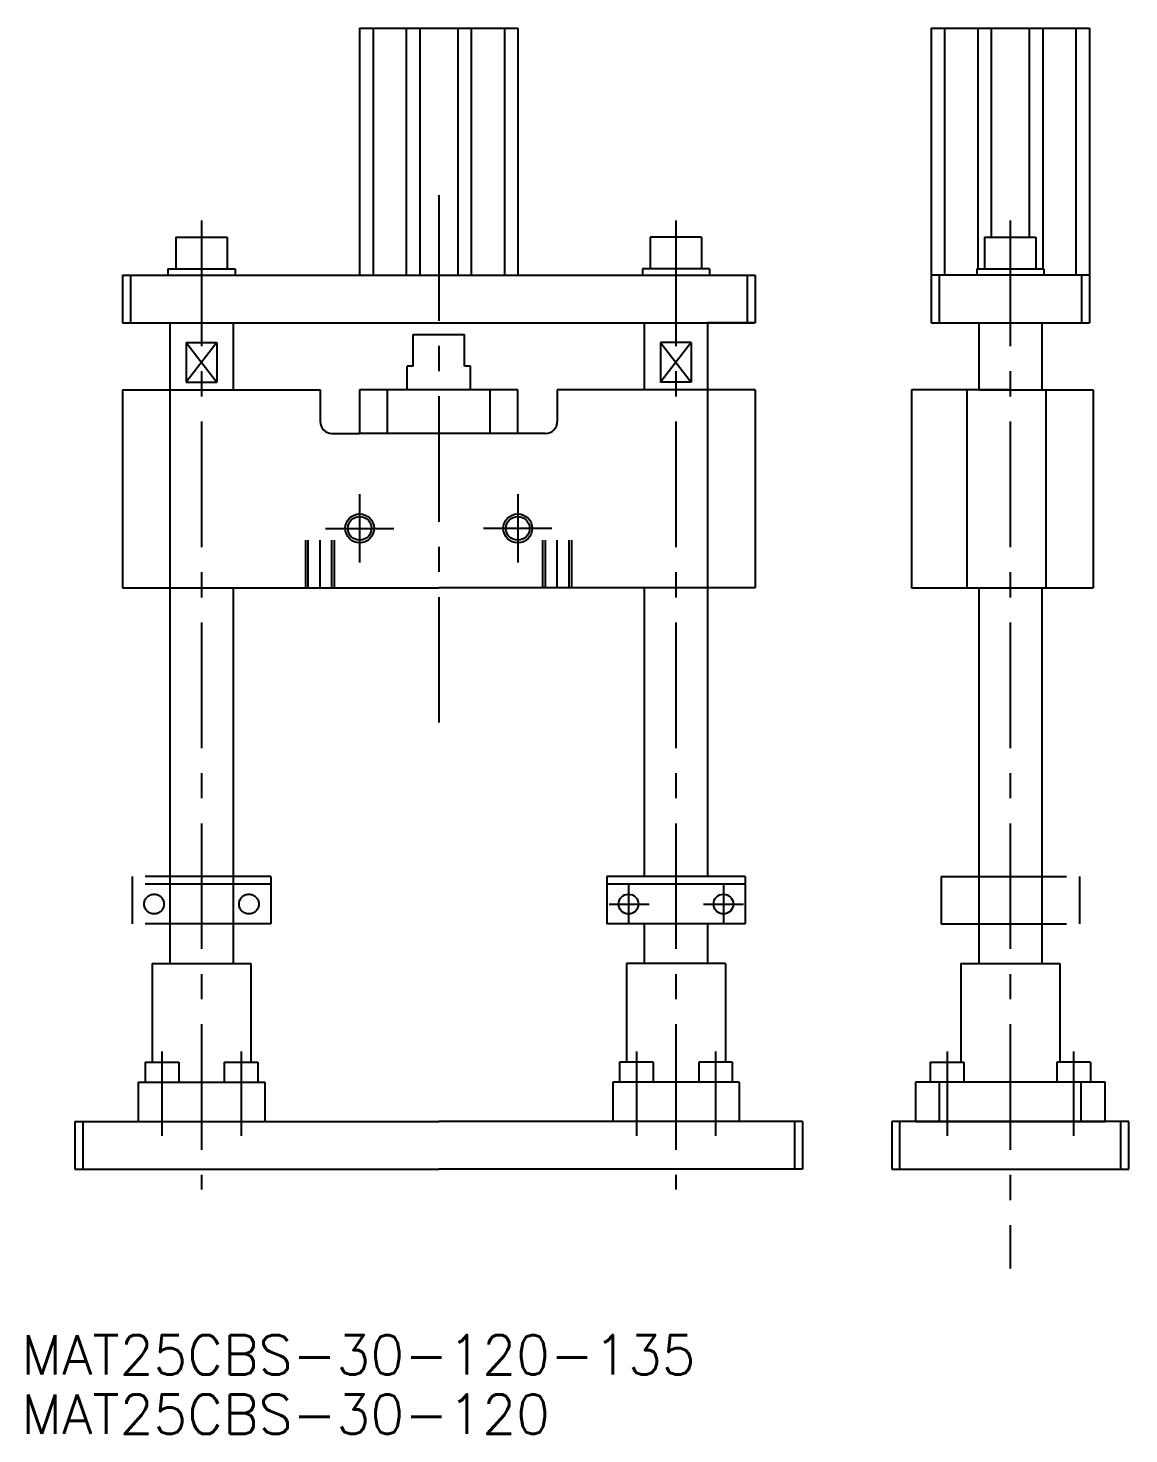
# Model space of a CAD drawing. Extents: x -576 to 122, y -141 to 311.
# Drawn here: x -576.1 to -297.6, y -140.7 to 214.8 of the extents above; entities that cross this region are included whole.
import ezdxf

# ---------------------------------------------------------------- set-up
doc = ezdxf.new("R2010")
doc.units = 0
for name, pattern in [('CENTER', [50.8, 31.75, -6.35, 6.35, -6.35]), ('DASHED', [19.05, 12.7, -6.35]), ('PHANTOM', [63.5, 31.75, -6.35, 6.35, -6.35, 6.35, -6.35])]:
    doc.linetypes.add(name, pattern=pattern)
doc.layers.get('0').update_dxf_attribs({"linetype": 'CONTINUOUS'})
doc.layers.add('CENTER', color=1, linetype='CONTINUOUS')
doc.styles.get("Standard").update_dxf_attribs({"font": 'txt.shx', "height": 3, "bigfont": 'bigfont.shx'})

msp = doc.modelspace()

# ---------------------------------------------------------------- linework, layer by layer
at = {"color": 7, "linetype": 'CONTINUOUS'}
for p, q in [((-492.21, 214.76), (-492.21, 152.26)), ((-492.21, 214.76), (-472.21, 214.76)), ((-488.82, 214.76), (-488.82, 152.26)), ((-480.41, 214.76), (-480.41, 152.26)), ((-477.01, 214.76), (-477.01, 152.26)), ((-472.21, 214.76), (-452.21, 214.76)), ((-467.41, 214.76), (-467.41, 152.26)), ((-464.01, 214.76), (-464.01, 152.26)), ((-455.59, 214.76), (-455.59, 152.26)), ((-452.21, 214.76), (-452.21, 152.26)), ((-347.64, 214.76), (-347.64, 152.26)), ((-347.64, 214.76), (-327.64, 214.76)), ((-344.26, 214.76), (-344.26, 152.26)), ((-335.84, 214.76), (-335.84, 153.86)), ((-332.44, 214.76), (-332.44, 161.86)), ((-327.64, 214.76), (-307.64, 214.76)), ((-322.84, 214.76), (-322.84, 161.86)), ((-319.44, 214.76), (-319.44, 153.86)), ((-311.03, 214.76), (-311.03, 152.26)), ((-307.64, 214.76), (-307.64, 152.26)), ((-538.71, 161.86), (-538.71, 153.86)), ((-538.71, 161.86), (-525.71, 161.86)), ((-525.71, 161.86), (-525.71, 153.86)), ((-418.71, 161.86), (-418.71, 153.86)), ((-405.71, 161.86), (-418.71, 161.86)), ((-405.71, 161.86), (-405.71, 153.86)), ((-334.14, 161.86), (-334.14, 153.86)), ((-334.14, 161.86), (-321.14, 161.86)), ((-321.14, 161.86), (-321.14, 153.86)), ((-540.71, 153.86), (-523.71, 153.86)), ((-540.71, 153.86), (-540.71, 152.26)), ((-523.71, 153.86), (-523.71, 152.26)), ((-403.71, 153.86), (-420.71, 153.86)), ((-420.71, 153.86), (-420.71, 152.26)), ((-403.71, 153.86), (-403.71, 152.26)), ((-336.14, 153.86), (-319.14, 153.86)), ((-336.14, 153.86), (-336.14, 152.26)), ((-319.14, 153.86), (-319.14, 152.26)), ((-552.21, 152.26), (-472.21, 152.26)), ((-552.21, 152.26), (-552.21, 140.26)), ((-550.21, 152.26), (-550.21, 140.26)), ((-472.21, 152.26), (-392.21, 152.26)), ((-394.21, 152.26), (-394.21, 140.26)), ((-392.21, 152.26), (-392.21, 140.26)), ((-307.64, 152.26), (-347.64, 152.26)), ((-347.64, 152.26), (-347.64, 140.26)), ((-345.64, 152.26), (-345.64, 140.26)), ((-309.64, 152.26), (-309.64, 140.26)), ((-307.64, 152.26), (-307.64, 140.26)), ((-552.21, 140.26), (-472.21, 140.26)), ((-552.21, 140.26), (-540.21, 140.26)), ((-540.21, 140.26), (-540.21, 123.26)), ((-524.21, 140.26), (-524.21, 123.26)), ((-472.21, 140.26), (-392.21, 140.26)), ((-420.21, 140.26), (-420.21, 123.26)), ((-404.21, 140.26), (-404.21, 123.26)), ((-392.21, 140.26), (-404.21, 140.26)), ((-347.64, 140.26), (-307.64, 140.26)), ((-335.64, 140.26), (-335.64, 123.26)), ((-319.64, 140.26), (-319.64, 123.26)), ((-536.08, 135.26), (-536.08, 125.26)), ((-536.08, 135.26), (-528.33, 125.26)), ((-528.33, 135.26), (-536.08, 125.26)), ((-536.08, 135.26), (-528.33, 135.26)), ((-528.33, 135.26), (-528.33, 125.26)), ((-478.71, 137.26), (-465.71, 137.26)), ((-478.71, 129.26), (-478.71, 137.26)), ((-465.71, 129.26), (-465.71, 137.26)), ((-416.08, 135.26), (-408.33, 125.26)), ((-408.33, 135.26), (-416.08, 125.26)), ((-416.08, 135.26), (-416.08, 125.26)), ((-408.33, 135.26), (-416.08, 135.26)), ((-408.33, 135.26), (-408.33, 125.26)), ((-480.21, 123.26), (-480.21, 129.26)), ((-478.71, 129.26), (-480.21, 129.26)), ((-464.21, 129.26), (-465.71, 129.26)), ((-464.21, 123.26), (-464.21, 129.26)), ((-536.08, 125.26), (-528.33, 125.26)), ((-408.33, 125.26), (-416.08, 125.26)), ((-552.21, 123.26), (-552.21, 73.26)), ((-552.21, 123.26), (-502.21, 123.26)), ((-552.21, 123.26), (-540.21, 123.26)), ((-540.21, 123.26), (-540.21, 73.26)), ((-502.21, 123.26), (-502.21, 115.26)), ((-452.21, 123.26), (-492.21, 123.26)), ((-492.21, 123.26), (-492.21, 112.26)), ((-452.21, 112.26), (-452.21, 123.26)), ((-392.21, 123.26), (-442.21, 123.26)), ((-442.21, 123.26), (-442.21, 115.26)), ((-404.21, 123.26), (-404.21, 73.26)), ((-392.21, 123.26), (-392.21, 73.26)), ((-352.64, 123.26), (-352.64, 73.26)), ((-327.64, 123.26), (-352.64, 123.26)), ((-338.64, 123.26), (-338.64, 73.26)), ((-335.64, 123.26), (-319.64, 123.26)), ((-327.64, 123.26), (-306.64, 123.26)), ((-318.64, 123.26), (-318.64, 73.26)), ((-306.64, 123.26), (-306.64, 73.26)), ((-499.21, 112.26), (-492.21, 112.26)), ((-452.21, 112.26), (-492.21, 112.26)), ((-445.21, 112.26), (-452.21, 112.26)), ((-552.21, 73.26), (-472.21, 73.26)), ((-552.21, 73.26), (-540.21, 73.26)), ((-540.21, 73.26), (-540.21, -21.74)), ((-524.21, 73.26), (-524.21, -21.74)), ((-392.21, 73.26), (-472.21, 73.26)), ((-420.21, 73.26), (-420.21, 0.26)), ((-404.21, 73.26), (-404.21, 0.26)), ((-352.64, 73.26), (-306.64, 73.26)), ((-335.64, 73.26), (-335.64, -21.74)), ((-319.64, 73.26), (-319.64, -21.74)), ((-394.71, 0.26), (-429.71, 0.26)), ((-429.71, 0.26), (-429.71, -11.74)), ((-394.71, 0.26), (-394.71, -11.74)), ((-394.71, -1.74), (-429.71, -1.74)), ((-394.71, -11.74), (-429.71, -11.74)), ((-420.21, -11.74), (-420.21, -21.74)), ((-404.21, -11.74), (-404.21, -21.74)), ((-544.71, -21.74), (-544.71, -46.74)), ((-544.71, -21.74), (-532.21, -21.74)), ((-532.21, -21.74), (-519.71, -21.74)), ((-519.71, -21.74), (-519.71, -46.74)), ((-412.21, -21.74), (-424.71, -21.74)), ((-424.71, -21.74), (-424.71, -46.74)), ((-399.71, -21.74), (-412.21, -21.74)), ((-399.71, -21.74), (-399.71, -46.74)), ((-340.14, -21.74), (-340.14, -46.74)), ((-340.14, -21.74), (-327.64, -21.74)), ((-327.64, -21.74), (-315.14, -21.74)), ((-315.14, -21.74), (-315.14, -46.74)), ((-546.46, -46.74), (-537.96, -46.74)), ((-546.46, -46.74), (-546.46, -51.74)), ((-537.96, -46.74), (-537.96, -51.74)), ((-526.46, -46.74), (-517.96, -46.74)), ((-526.46, -46.74), (-526.46, -51.74)), ((-517.96, -46.74), (-517.96, -51.74)), ((-417.96, -46.74), (-426.46, -46.74)), ((-426.46, -46.74), (-426.46, -51.74)), ((-417.96, -46.74), (-417.96, -51.74)), ((-397.96, -46.74), (-406.46, -46.74)), ((-406.46, -46.74), (-406.46, -51.74)), ((-397.96, -46.74), (-397.96, -51.74)), ((-347.89, -46.74), (-339.39, -46.74)), ((-347.89, -46.74), (-347.89, -51.74)), ((-339.39, -46.74), (-339.39, -51.74)), ((-307.39, -46.74), (-315.89, -46.74)), ((-315.89, -46.74), (-315.89, -51.74)), ((-307.39, -46.74), (-307.39, -51.74)), ((-548.21, -51.74), (-548.21, -61.74)), ((-548.21, -51.74), (-532.21, -51.74)), ((-532.21, -51.74), (-516.21, -51.74)), ((-516.21, -51.74), (-516.21, -61.74)), ((-412.21, -51.74), (-428.21, -51.74)), ((-428.21, -51.74), (-428.21, -61.74)), ((-396.21, -51.74), (-412.21, -51.74)), ((-396.21, -51.74), (-396.21, -61.74)), ((-351.64, -51.74), (-351.64, -61.74)), ((-327.64, -51.74), (-351.64, -51.74)), ((-345.53, -61.74), (-345.53, -51.74)), ((-303.64, -51.74), (-327.64, -51.74)), ((-309.75, -61.74), (-309.75, -51.74)), ((-303.64, -61.74), (-303.64, -51.74)), ((-564.21, -61.74), (-472.21, -61.74)), ((-564.21, -61.74), (-564.21, -73.74)), ((-562.21, -61.74), (-562.21, -73.74)), ((-548.21, -61.74), (-516.21, -61.74)), ((-380.21, -61.74), (-472.21, -61.74)), ((-396.21, -61.74), (-428.21, -61.74)), ((-382.21, -61.74), (-382.21, -73.74)), ((-380.21, -61.74), (-380.21, -73.74)), ((-327.64, -61.74), (-357.64, -61.74)), ((-357.64, -61.74), (-357.64, -73.74)), ((-355.64, -61.74), (-355.64, -73.74)), ((-351.64, -61.74), (-303.64, -61.74)), ((-297.64, -61.74), (-327.64, -61.74)), ((-299.64, -73.74), (-299.64, -61.74)), ((-297.64, -73.74), (-297.64, -61.74)), ((-564.21, -73.74), (-472.21, -73.74)), ((-380.21, -73.74), (-472.21, -73.74)), ((-357.64, -73.74), (-297.64, -73.74))]:
    msp.add_line(p, q, dxfattribs=at)
at = {"color": 3, "linetype": 'DASHED'}
for p, q in [((-505.86, 73.26), (-505.86, 85.26)), ((-505.21, 73.26), (-505.21, 85.26)), ((-499.21, 73.26), (-499.21, 85.26)), ((-498.56, 73.26), (-498.56, 85.26)), ((-445.86, 73.26), (-445.86, 85.26)), ((-445.21, 73.26), (-445.21, 85.26)), ((-439.21, 73.26), (-439.21, 85.26)), ((-438.56, 73.26), (-438.56, 85.26))]:
    msp.add_line(p, q, dxfattribs=at)
at = {"color": 3, "linetype": 'PHANTOM'}
for p, q in [((-549.71, 0.26), (-549.71, -11.74)), ((-514.71, 0.26), (-549.71, 0.26)), ((-514.71, 0.26), (-514.71, -11.74)), ((-345.14, 0.26), (-345.14, -11.74)), ((-345.14, 0.26), (-310.14, 0.26)), ((-310.14, 0.26), (-310.14, -11.74)), ((-514.71, -1.74), (-549.71, -1.74)), ((-514.71, -11.74), (-549.71, -11.74)), ((-345.14, -11.74), (-310.14, -11.74))]:
    msp.add_line(p, q, dxfattribs=at)
at = {"color": 7, "linetype": 'CONTINUOUS'}
for centre, radius in [((-492.21, 88.26), 3.65), ((-492.21, 88.26), 3), ((-452.21, 88.26), 3.65), ((-452.21, 88.26), 3), ((-424.21, -6.74), 2.5), ((-400.21, -6.74), 2.5)]:
    msp.add_circle(centre, radius, dxfattribs=at)
at = {"color": 3, "linetype": 'PHANTOM'}
for centre in [(-544.21, -6.74), (-520.21, -6.74)]:
    msp.add_circle(centre, 2.5, dxfattribs=at)
at = {"color": 7, "linetype": 'CONTINUOUS'}
for centre, start, end in [((-499.21, 115.26), 180, 270), ((-445.21, 115.26), 270, 0)]:
    msp.add_arc(centre, 3, start, end, dxfattribs=at)
at = {"layer": 'CENTER', "color": 1, "linetype": 'CENTER'}
for p, q in [((-472.21, 172.48), (-472.21, 36.79)), ((-532.21, 166.07), (-532.21, -78.9)), ((-412.21, 166.07), (-412.21, -78.9)), ((-327.64, 166.07), (-327.64, -98.9)), ((-485.2, 112.26), (-485.2, 123.26)), ((-459.22, 112.26), (-459.22, 123.26)), ((-492.21, 96.91), (-492.21, 79.61)), ((-452.21, 96.91), (-452.21, 79.61)), ((-500.86, 88.26), (-483.56, 88.26)), ((-443.56, 88.26), (-460.86, 88.26)), ((-502.21, 73.26), (-502.21, 85.26)), ((-442.21, 73.26), (-442.21, 85.26)), ((-424.21, -1.73), (-424.21, -11.84)), ((-400.21, -1.69), (-400.21, -11.8)), ((-429.11, -6.74), (-419, -6.74)), ((-405.26, -6.74), (-395.15, -6.74)), ((-542.21, -43.99), (-542.21, -65.32)), ((-522.21, -43.99), (-522.21, -65.32)), ((-422.21, -43.99), (-422.21, -65.32)), ((-402.21, -43.99), (-402.21, -65.32)), ((-343.64, -43.99), (-343.64, -65.32)), ((-311.64, -43.99), (-311.64, -65.32))]:
    msp.add_line(p, q, dxfattribs=at)

# ---------------------------------------------------------------- texts
at = {"linetype": 'CONTINUOUS'}
for s, p in [('MAT25CBS-30-120-135', (-577.78, -125.72)), ('MAT25CBS-30-120', (-577.78, -140.72))]:
    msp.add_text(s, height=10, dxfattribs=at).set_placement(p)

doc.saveas('drawing.dxf')
